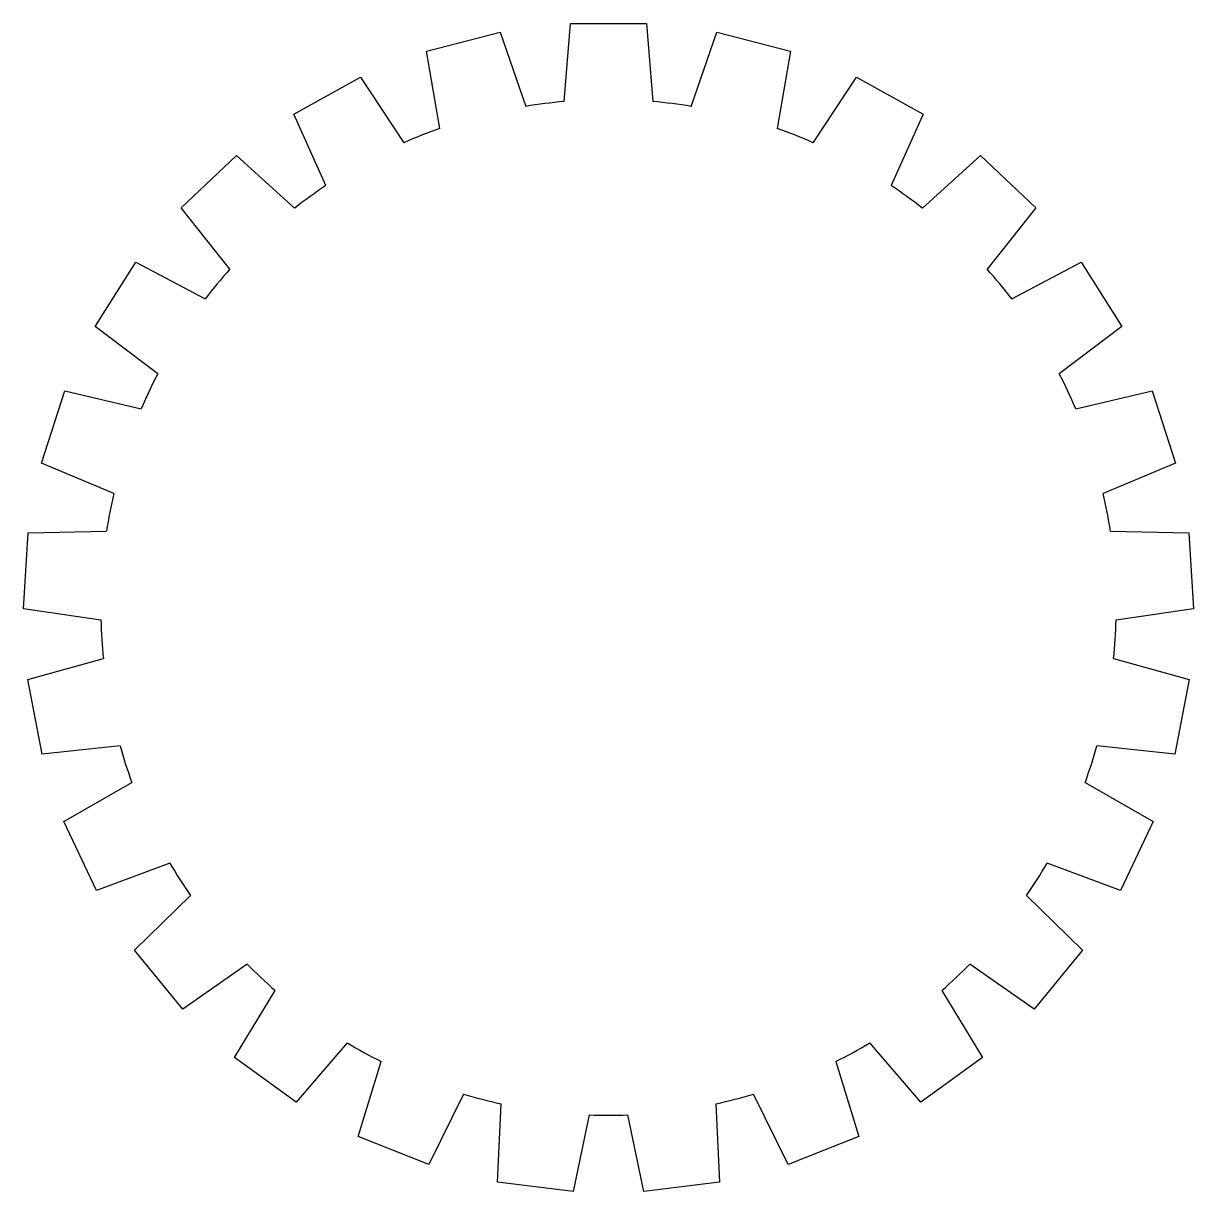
# Model space of a CAD drawing. Extents: x -23 to 23, y -23 to 23.
import ezdxf

# ---------------------------------------------------------------- set-up
doc = ezdxf.new("R2010")
doc.units = 0
doc.layers.add('VISIBLE', color=7, linetype='CONTINUOUS')

msp = doc.modelspace()

# ---------------------------------------------------------------- linework, layer by layer
at = {"layer": 'VISIBLE'}
for p, q in [((-7.173, 21.904), (-4.267, 22.65)), ((-4.267, 22.65), (-3.26, 19.733)), ((-1.75, 19.923), (-1.5, 23)), ((-1.5, 23), (1.5, 23)), ((1.5, 23), (1.75, 19.923)), ((3.26, 19.733), (4.267, 22.65)), ((4.267, 22.65), (7.173, 21.904)), ((-6.65, 18.862), (-7.173, 21.904)), ((7.173, 21.904), (6.65, 18.862)), ((-12.395, 19.432), (-9.766, 20.878)), ((-9.766, 20.878), (-8.065, 18.302)), ((8.065, 18.302), (9.766, 20.878)), ((9.766, 20.878), (12.395, 19.432)), ((-11.132, 16.616), (-12.395, 19.432)), ((12.395, 19.432), (11.132, 16.616)), ((-16.838, 15.739), (-14.651, 17.793)), ((-14.651, 17.793), (-12.363, 15.721)), ((12.363, 15.721), (14.651, 17.793)), ((14.651, 17.793), (16.838, 15.739)), ((-14.914, 13.325), (-16.838, 15.739)), ((16.838, 15.739), (14.914, 13.325)), ((-20.223, 11.058), (-18.616, 13.591)), ((-18.616, 13.591), (-15.884, 12.153)), ((15.884, 12.153), (18.616, 13.591)), ((18.616, 13.591), (20.223, 11.058)), ((-17.759, 9.198), (-20.223, 11.058)), ((20.223, 11.058), (17.759, 9.198)), ((-22.338, 5.681), (-21.411, 8.534)), ((-21.411, 8.534), (-18.407, 7.821)), ((18.407, 7.821), (21.411, 8.534)), ((21.411, 8.534), (22.338, 5.681)), ((-19.489, 4.492), (-22.338, 5.681)), ((22.338, 5.681), (19.489, 4.492)), ((-23.049, -0.053), (-22.86, 2.941)), ((-22.86, 2.941), (-19.774, 2.998)), ((19.774, 2.998), (22.86, 2.941)), ((22.86, 2.941), (23.049, -0.053)), ((-19.994, -0.496), (-23.049, -0.053)), ((23.049, -0.053), (19.994, -0.496)), ((-22.874, -2.836), (-19.898, -2.014)), ((19.898, -2.014), (22.874, -2.836)), ((-22.312, -5.783), (-22.874, -2.836)), ((22.874, -2.836), (22.312, -5.783)), ((-19.242, -5.452), (-22.312, -5.783)), ((22.312, -5.783), (19.242, -5.452)), ((-21.45, -8.436), (-18.772, -6.899)), ((18.772, -6.899), (21.45, -8.436)), ((-20.172, -11.15), (-21.45, -8.436)), ((21.45, -8.436), (20.172, -11.15)), ((-17.282, -10.066), (-20.172, -11.15)), ((20.172, -11.15), (17.282, -10.066)), ((-18.678, -13.505), (-16.467, -11.351)), ((16.467, -11.351), (18.678, -13.505)), ((-16.766, -15.817), (-18.678, -13.505)), ((18.678, -13.505), (16.766, -15.817)), ((-14.236, -14.048), (-16.766, -15.817)), ((16.766, -15.817), (14.236, -14.048)), ((-14.733, -17.726), (-13.126, -15.09)), ((13.126, -15.09), (14.733, -17.726)), ((-10.295, -17.147), (-12.306, -19.489)), ((12.306, -19.489), (10.295, -17.147)), ((-12.306, -19.489), (-14.733, -17.726)), ((-9.862, -20.833), (-8.961, -17.88)), ((8.961, -17.88), (9.862, -20.833)), ((14.733, -17.726), (12.306, -19.489)), ((-5.707, -19.168), (-7.072, -21.937)), ((7.072, -21.937), (5.707, -19.168)), ((-4.371, -22.631), (-4.233, -19.547)), ((4.233, -19.547), (4.371, -22.631)), ((-0.761, -19.986), (-1.394, -23.007)), ((1.394, -23.007), (0.761, -19.986)), ((-7.072, -21.937), (-9.862, -20.833)), ((9.862, -20.833), (7.072, -21.937)), ((-1.394, -23.007), (-4.371, -22.631)), ((4.371, -22.631), (1.394, -23.007))]:
    msp.add_line(p, q, dxfattribs=at)
for start, end in [(95.0198, 99.3802), (80.6198, 84.9802), (109.4198, 113.7802), (66.2198, 70.5802), (123.8198, 128.1802), (51.8198, 56.1802), (138.2198, 142.5802), (37.4198, 41.7802), (152.6198, 156.9802), (23.0198, 27.3802), (167.0198, 171.3802), (8.6198, 12.9802), (181.4198, 185.7802), (354.2198, 358.5802), (195.8198, 200.1802), (339.8198, 344.1802), (210.2198, 214.5802), (325.4198, 329.7802), (224.6198, 228.9802), (311.0198, 315.3802), (239.0198, 243.3802), (296.6198, 300.9802), (253.4198, 257.7802), (282.2198, 286.5802), (267.8198, 272.1802)]:
    msp.add_arc((0, 0), 20, start, end, dxfattribs=at)

doc.saveas('drawing.dxf')
